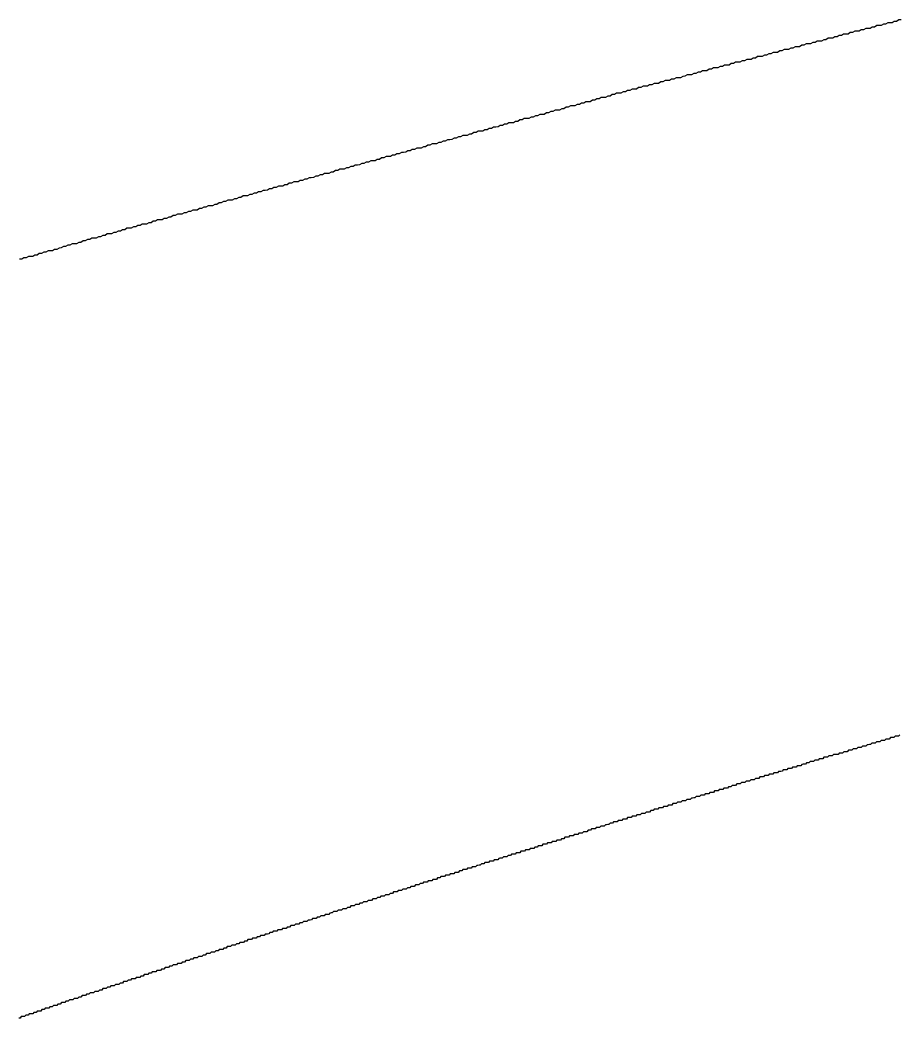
# Model space of a CAD drawing. Header units: millimetres. Extents: x 41 to 1041, y 1148 to 1248.
# Drawn here: x 97.82 to 104.22, y 1183.9 to 1191.17 of the extents above; entities that cross this region are included whole.
import ezdxf

# ---------------------------------------------------------------- set-up
doc = ezdxf.new("R2010")
doc.units = ezdxf.units.MM

msp = doc.modelspace()

# ---------------------------------------------------------------- linework, layer by layer
at = {"color": 3}
for points in [[(104.2379, 1191.1721, 0), (104.2219, 1191.172, 0), (104.2049, 1191.1619, 0), (104.1889, 1191.1618, 0), (104.173, 1191.1517, 0), (104.157, 1191.1516, 0), (104.141, 1191.1514, 0), (104.1251, 1191.1413, 0), (104.1091, 1191.1412, 0), (104.0931, 1191.1311, 0), (104.0771, 1191.131, 0), (104.0611, 1191.1309, 0), (104.0442, 1191.1208, 0), (104.0282, 1191.1207, 0), (104.0123, 1191.1106, 0), (103.9963, 1191.1105, 0), (103.9803, 1191.1103, 0), (103.9643, 1191.1002, 0), (103.9483, 1191.1001, 0), (103.9324, 1191.09, 0), (103.9164, 1191.0899, 0), (103.9004, 1191.0898, 0), (103.8835, 1191.0797, 0), (103.8675, 1191.0796, 0), (103.8515, 1191.0695, 0), (103.8355, 1191.0694, 0), (103.8195, 1191.0692, 0), (103.8036, 1191.0591, 0), (103.7876, 1191.059, 0), (103.7717, 1191.0489, 0), (103.7557, 1191.0488, 0), (103.7398, 1191.0387, 0), (103.7228, 1191.0386, 0), (103.7068, 1191.0385, 0), (103.6908, 1191.0284, 0), (103.6748, 1191.0283, 0), (103.6589, 1191.0181, 0), (103.6429, 1191.018, 0), (103.6269, 1191.0179, 0), (103.611, 1191.0078, 0), (103.595, 1191.0077, 0), (103.579, 1190.9976, 0), (103.563, 1190.9975, 0), (103.546, 1190.9974, 0), (103.5301, 1190.9873, 0), (103.5141, 1190.9872, 0), (103.4982, 1190.977, 0), (103.4822, 1190.9769, 0), (103.4662, 1190.9768, 0), (103.4502, 1190.9667, 0), (103.4342, 1190.9666, 0), (103.4183, 1190.9565, 0), (103.4023, 1190.9564, 0), (103.3853, 1190.9563, 0), (103.3694, 1190.9462, 0), (103.3534, 1190.9461, 0), (103.3374, 1190.9359, 0), (103.3214, 1190.9358, 0), (103.3054, 1190.9357, 0), (103.2895, 1190.9256, 0), (103.2735, 1190.9255, 0), (103.2576, 1190.9154, 0), (103.2416, 1190.9153, 0), (103.2247, 1190.9052, 0), (103.2087, 1190.9051, 0), (103.1927, 1190.905, 0), (103.1767, 1190.8948, 0), (103.1607, 1190.8947, 0), (103.1448, 1190.8846, 0), (103.1288, 1190.8845, 0), (103.1128, 1190.8844, 0), (103.0969, 1190.8743, 0), (103.0809, 1190.8742, 0), (103.0639, 1190.8641, 0), (103.0479, 1190.864, 0), (103.0319, 1190.8639, 0), (103.016, 1190.8537, 0), (103, 1190.8536, 0), (102.9841, 1190.8435, 0), (102.9681, 1190.8434, 0), (102.9521, 1190.8433, 0), (102.9361, 1190.8332, 0), (102.9201, 1190.8331, 0), (102.9032, 1190.823, 0), (102.8872, 1190.8229, 0), (102.8712, 1190.8228, 0), (102.8553, 1190.8127, 0), (102.8393, 1190.8125, 0), (102.8233, 1190.8024, 0), (102.8073, 1190.8023, 0), (102.7913, 1190.8022, 0), (102.7754, 1190.7921, 0), (102.7594, 1190.792, 0), (102.7425, 1190.7819, 0), (102.7265, 1190.7818, 0), (102.7106, 1190.7717, 0), (102.6946, 1190.7716, 0), (102.6786, 1190.7714, 0), (102.6626, 1190.7613, 0), (102.6466, 1190.7612, 0), (102.6307, 1190.7511, 0), (102.6147, 1190.751, 0), (102.5987, 1190.7509, 0), (102.5818, 1190.7408, 0), (102.5658, 1190.7407, 0), (102.5498, 1190.7306, 0), (102.5338, 1190.7305, 0), (102.5178, 1190.7303, 0), (102.5019, 1190.7202, 0), (102.4859, 1190.7201, 0), (102.47, 1190.71, 0), (102.454, 1190.7099, 0), (102.438, 1190.7098, 0), (102.421, 1190.6997, 0), (102.405, 1190.6996, 0), (102.3891, 1190.6895, 0), (102.3731, 1190.6894, 0), (102.3571, 1190.6892, 0), (102.3412, 1190.6791, 0), (102.3252, 1190.679, 0), (102.3092, 1190.6689, 0), (102.2932, 1190.6688, 0), (102.2772, 1190.6687, 0), (102.2603, 1190.6586, 0), (102.2443, 1190.6585, 0), (102.2284, 1190.6484, 0), (102.2124, 1190.6483, 0), (102.1965, 1190.6381, 0), (102.1805, 1190.638, 0), (102.1645, 1190.6379, 0), (102.1485, 1190.6278, 0), (102.1325, 1190.6277, 0), (102.1166, 1190.6176, 0), (102.1006, 1190.6175, 0), (102.0847, 1190.6074, 0), (102.0687, 1190.6073, 0), (102.0527, 1190.6072, 0), (102.0367, 1190.5971, 0), (102.0207, 1190.5969, 0), (102.0048, 1190.5868, 0), (101.9888, 1190.5867, 0), (101.9729, 1190.5766, 0), (101.9569, 1190.5765, 0), (101.9409, 1190.5764, 0), (101.9249, 1190.5663, 0), (101.9089, 1190.5662, 0), (101.893, 1190.5561, 0), (101.876, 1190.556, 0), (101.8601, 1190.5458, 0), (101.8441, 1190.5457, 0), (101.8281, 1190.5456, 0), (101.8121, 1190.5355, 0), (101.7961, 1190.5354, 0), (101.7802, 1190.5253, 0), (101.7642, 1190.5252, 0), (101.7483, 1190.5151, 0), (101.7323, 1190.515, 0), (101.7163, 1190.5149, 0), (101.7004, 1190.5048, 0), (101.6844, 1190.5046, 0), (101.6684, 1190.4945, 0), (101.6524, 1190.4944, 0), (101.6365, 1190.4843, 0), (101.6205, 1190.4842, 0), (101.6045, 1190.4841, 0), (101.5886, 1190.474, 0), (101.5726, 1190.4739, 0), (101.5566, 1190.4638, 0), (101.5406, 1190.4637, 0), (101.5247, 1190.4536, 0), (101.5087, 1190.4534, 0), (101.4917, 1190.4533, 0), (101.4758, 1190.4432, 0), (101.4598, 1190.4431, 0), (101.4438, 1190.433, 0), (101.4278, 1190.4329, 0), (101.4119, 1190.4228, 0), (101.3959, 1190.4227, 0), (101.3799, 1190.4226, 0), (101.364, 1190.4125, 0), (101.348, 1190.4123, 0), (101.332, 1190.4022, 0), (101.316, 1190.4021, 0), (101.3001, 1190.392, 0), (101.2841, 1190.3919, 0), (101.2681, 1190.3918, 0), (101.2522, 1190.3817, 0), (101.2362, 1190.3816, 0), (101.2203, 1190.3715, 0), (101.2043, 1190.3714, 0), (101.1883, 1190.3613, 0), (101.1723, 1190.3611, 0), (101.1563, 1190.361, 0), (101.1404, 1190.3509, 0), (101.1244, 1190.3508, 0), (101.1075, 1190.3407, 0), (101.0915, 1190.3406, 0), (101.0755, 1190.3305, 0), (101.0595, 1190.3304, 0), (101.0435, 1190.3303, 0), (101.0276, 1190.3202, 0), (101.0116, 1190.32, 0), (100.9957, 1190.3099, 0), (100.9797, 1190.3098, 0), (100.9637, 1190.2997, 0), (100.9477, 1190.2996, 0), (100.9317, 1190.2995, 0), (100.9158, 1190.2894, 0), (100.8998, 1190.2893, 0), (100.8839, 1190.2792, 0), (100.8679, 1190.2791, 0), (100.8519, 1190.269, 0), (100.8359, 1190.2688, 0), (100.8199, 1190.2687, 0), (100.804, 1190.2586, 0), (100.788, 1190.2585, 0), (100.7721, 1190.2484, 0), (100.7561, 1190.2483, 0), (100.7402, 1190.2382, 0), (100.7232, 1190.2381, 0), (100.7072, 1190.238, 0), (100.6912, 1190.2279, 0), (100.6752, 1190.2277, 0), (100.6593, 1190.2176, 0), (100.6433, 1190.2175, 0), (100.6274, 1190.2074, 0), (100.6114, 1190.2073, 0), (100.5954, 1190.2072, 0), (100.5794, 1190.1971, 0), (100.5634, 1190.197, 0), (100.5475, 1190.1869, 0), (100.5315, 1190.1868, 0), (100.5156, 1190.1767, 0), (100.4996, 1190.1765, 0), (100.4836, 1190.1764, 0), (100.4676, 1190.1663, 0), (100.4516, 1190.1662, 0), (100.4357, 1190.1561, 0), (100.4197, 1190.156, 0), (100.4038, 1190.1459, 0), (100.3878, 1190.1458, 0), (100.3718, 1190.1457, 0), (100.3558, 1190.1356, 0), (100.3388, 1190.1354, 0), (100.3229, 1190.1253, 0), (100.3069, 1190.1252, 0), (100.291, 1190.1151, 0), (100.275, 1190.115, 0), (100.259, 1190.1149, 0), (100.2431, 1190.1048, 0), (100.2271, 1190.1047, 0), (100.2111, 1190.0946, 0), (100.1951, 1190.0945, 0), (100.1792, 1190.0844, 0), (100.1632, 1190.0842, 0), (100.1472, 1190.0841, 0), (100.1313, 1190.074, 0), (100.1153, 1190.0739, 0), (100.0993, 1190.0638, 0), (100.0833, 1190.0637, 0), (100.0674, 1190.0536, 0), (100.0514, 1190.0535, 0), (100.0354, 1190.0534, 0), (100.0195, 1190.0433, 0), (100.0035, 1190.0432, 0), (99.9875, 1190.033, 0), (99.9715, 1190.0329, 0), (99.9546, 1190.0228, 0), (99.9386, 1190.0227, 0), (99.9226, 1190.0226, 0), (99.9067, 1190.0125, 0), (99.8907, 1190.0124, 0), (99.8747, 1190.0023, 0), (99.8587, 1190.0022, 0), (99.8428, 1189.9921, 0), (99.8268, 1189.9919, 0), (99.8108, 1189.9918, 0), (99.7949, 1189.9817, 0), (99.7789, 1189.9816, 0), (99.763, 1189.9715, 0), (99.747, 1189.9714, 0), (99.731, 1189.9613, 0), (99.715, 1189.9612, 0), (99.699, 1189.9611, 0), (99.6831, 1189.951, 0), (99.6671, 1189.9509, 0), (99.6512, 1189.9407, 0), (99.6352, 1189.9406, 0), (99.6192, 1189.9305, 0), (99.6032, 1189.9304, 0), (99.5872, 1189.9303, 0), (99.5713, 1189.9202, 0), (99.5553, 1189.9201, 0), (99.5394, 1189.91, 0), (99.5224, 1189.9099, 0), (99.5064, 1189.8998, 0), (99.4904, 1189.8996, 0), (99.4745, 1189.8895, 0), (99.4585, 1189.8894, 0), (99.4425, 1189.8893, 0), (99.4266, 1189.8792, 0), (99.4106, 1189.8791, 0), (99.3946, 1189.869, 0), (99.3786, 1189.8689, 0), (99.3627, 1189.8588, 0), (99.3467, 1189.8587, 0), (99.3307, 1189.8586, 0), (99.3148, 1189.8484, 0), (99.2988, 1189.8483, 0), (99.2829, 1189.8382, 0), (99.2669, 1189.8381, 0), (99.2509, 1189.828, 0), (99.2349, 1189.8279, 0), (99.219, 1189.8178, 0), (99.203, 1189.8177, 0), (99.187, 1189.8176, 0), (99.1711, 1189.8075, 0), (99.1551, 1189.8073, 0), (99.1391, 1189.7972, 0), (99.1231, 1189.7971, 0), (99.1072, 1189.787, 0), (99.0912, 1189.7869, 0), (99.0752, 1189.7868, 0), (99.0593, 1189.7767, 0), (99.0433, 1189.7766, 0), (99.0273, 1189.7665, 0), (99.0113, 1189.7664, 0), (98.9954, 1189.7563, 0), (98.9794, 1189.7561, 0), (98.9634, 1189.756, 0), (98.9475, 1189.7459, 0), (98.9315, 1189.7458, 0), (98.9155, 1189.7357, 0), (98.8995, 1189.7356, 0), (98.8836, 1189.7255, 0), (98.8676, 1189.7254, 0), (98.8517, 1189.7153, 0), (98.8347, 1189.7152, 0), (98.8187, 1189.715, 0), (98.8028, 1189.7049, 0), (98.7868, 1189.7048, 0), (98.7708, 1189.6947, 0), (98.7548, 1189.6946, 0), (98.7389, 1189.6845, 0), (98.7229, 1189.6844, 0), (98.7069, 1189.6843, 0), (98.691, 1189.6742, 0), (98.675, 1189.6741, 0), (98.659, 1189.664, 0), (98.643, 1189.6638, 0), (98.6271, 1189.6537, 0), (98.6111, 1189.6536, 0), (98.5951, 1189.6535, 0), (98.5792, 1189.6434, 0), (98.5632, 1189.6433, 0), (98.5472, 1189.6332, 0), (98.5312, 1189.6331, 0), (98.5153, 1189.623, 0), (98.4993, 1189.6229, 0), (98.4834, 1189.6128, 0), (98.4674, 1189.6126, 0), (98.4514, 1189.6125, 0), (98.4354, 1189.6024, 0), (98.4194, 1189.6023, 0), (98.4035, 1189.5922, 0), (98.3875, 1189.5921, 0), (98.3716, 1189.582, 0), (98.3556, 1189.5819, 0), (98.3396, 1189.5818, 0), (98.3237, 1189.5717, 0), (98.3077, 1189.5716, 0), (98.2917, 1189.5614, 0), (98.2757, 1189.5613, 0), (98.2598, 1189.5512, 0), (98.2438, 1189.5511, 0), (98.2279, 1189.541, 0), (98.2119, 1189.5409, 0), (98.1959, 1189.5408, 0), (98.1799, 1189.5307, 0), (98.1639, 1189.5306, 0), (98.148, 1189.5205, 0), (98.132, 1189.5204, 0), (98.1161, 1189.5102, 0), (98.1001, 1189.5101, 0), (98.0841, 1189.5, 0), (98.0681, 1189.4999, 0), (98.0522, 1189.4898, 0), (98.0362, 1189.4897, 0), (98.0202, 1189.4896, 0), (98.0043, 1189.4795, 0), (97.9883, 1189.4794, 0), (97.9723, 1189.4693, 0), (97.9563, 1189.4692, 0), (97.9404, 1189.459, 0), (97.9244, 1189.4589, 0), (97.9085, 1189.4488, 0), (97.8925, 1189.4487, 0), (97.8765, 1189.4486, 0), (97.8605, 1189.4385, 0), (97.8445, 1189.4384, 0), (97.8286, 1189.4283, 0), (97.8126, 1189.4282, 0)], [(104.2284, 1185.9619, 0), (104.2195, 1185.9519, 0), (104.2115, 1185.9518, 0), (104.2025, 1185.9517, 0), (104.1945, 1185.9517, 0), (104.1856, 1185.9416, 0), (104.1776, 1185.9416, 0), (104.1686, 1185.9415, 0), (104.1606, 1185.9415, 0), (104.1517, 1185.9314, 0), (104.1437, 1185.9313, 0), (104.1347, 1185.9313, 0), (104.1267, 1185.9312, 0), (104.1177, 1185.9212, 0), (104.1097, 1185.9211, 0), (104.1007, 1185.921, 0), (104.0927, 1185.921, 0), (104.0838, 1185.9109, 0), (104.0748, 1185.9109, 0), (104.0668, 1185.9108, 0), (104.0578, 1185.9108, 0), (104.0499, 1185.9007, 0), (104.0409, 1185.9006, 0), (104.0329, 1185.9006, 0), (104.0239, 1185.9005, 0), (104.0159, 1185.8905, 0), (104.0069, 1185.8904, 0), (103.9989, 1185.8903, 0), (103.9899, 1185.8903, 0), (103.982, 1185.8802, 0), (103.973, 1185.8802, 0), (103.965, 1185.8801, 0), (103.956, 1185.8801, 0), (103.9481, 1185.87, 0), (103.9391, 1185.8699, 0), (103.9311, 1185.8699, 0), (103.9221, 1185.8698, 0), (103.9141, 1185.8598, 0), (103.9051, 1185.8597, 0), (103.8971, 1185.8597, 0), (103.8881, 1185.8596, 0), (103.8802, 1185.8495, 0), (103.8712, 1185.8495, 0), (103.8632, 1185.8494, 0), (103.8542, 1185.8494, 0), (103.8463, 1185.8393, 0), (103.8373, 1185.8392, 0), (103.8293, 1185.8392, 0), (103.8203, 1185.8391, 0), (103.8123, 1185.8291, 0), (103.8033, 1185.829, 0), (103.7953, 1185.829, 0), (103.7863, 1185.8289, 0), (103.7784, 1185.8188, 0), (103.7694, 1185.8188, 0), (103.7614, 1185.8187, 0), (103.7524, 1185.8187, 0), (103.7444, 1185.8186, 0), (103.7355, 1185.8085, 0), (103.7275, 1185.8085, 0), (103.7185, 1185.8084, 0), (103.7105, 1185.8084, 0), (103.7016, 1185.7983, 0), (103.6926, 1185.7983, 0), (103.6846, 1185.7982, 0), (103.6756, 1185.7981, 0), (103.6676, 1185.7881, 0), (103.6586, 1185.788, 0), (103.6506, 1185.788, 0), (103.6416, 1185.7879, 0), (103.6337, 1185.7779, 0), (103.6247, 1185.7778, 0), (103.6167, 1185.7777, 0), (103.6087, 1185.7777, 0), (103.5998, 1185.7676, 0), (103.5918, 1185.7676, 0), (103.5828, 1185.7675, 0), (103.5748, 1185.7674, 0), (103.5658, 1185.7574, 0), (103.5578, 1185.7573, 0), (103.5488, 1185.7573, 0), (103.5409, 1185.7472, 0), (103.5319, 1185.7472, 0), (103.5239, 1185.7471, 0), (103.5149, 1185.747, 0), (103.507, 1185.737, 0), (103.498, 1185.7369, 0), (103.49, 1185.7369, 0), (103.481, 1185.7368, 0), (103.473, 1185.7268, 0), (103.464, 1185.7267, 0), (103.456, 1185.7266, 0), (103.447, 1185.7266, 0), (103.4391, 1185.7165, 0), (103.4301, 1185.7165, 0), (103.4221, 1185.7164, 0), (103.4131, 1185.7163, 0), (103.4052, 1185.7063, 0), (103.3962, 1185.7062, 0), (103.3882, 1185.7062, 0), (103.3792, 1185.7061, 0), (103.3712, 1185.6961, 0), (103.3622, 1185.696, 0), (103.3542, 1185.6959, 0), (103.3452, 1185.6959, 0), (103.3373, 1185.6858, 0), (103.3283, 1185.6858, 0), (103.3203, 1185.6857, 0), (103.3113, 1185.6856, 0), (103.3034, 1185.6756, 0), (103.2944, 1185.6755, 0), (103.2864, 1185.6755, 0), (103.2774, 1185.6754, 0), (103.2695, 1185.6654, 0), (103.2605, 1185.6653, 0), (103.2525, 1185.6652, 0), (103.2435, 1185.6652, 0), (103.2355, 1185.6551, 0), (103.2265, 1185.6551, 0), (103.2185, 1185.655, 0), (103.2095, 1185.655, 0), (103.2016, 1185.6449, 0), (103.1926, 1185.6448, 0), (103.1846, 1185.6448, 0), (103.1766, 1185.6447, 0), (103.1677, 1185.6347, 0), (103.1597, 1185.6346, 0), (103.1507, 1185.6345, 0), (103.1427, 1185.6345, 0), (103.1337, 1185.6244, 0), (103.1257, 1185.6244, 0), (103.1167, 1185.6243, 0), (103.1087, 1185.6243, 0), (103.0998, 1185.6142, 0), (103.0918, 1185.6141, 0), (103.0828, 1185.6141, 0), (103.0748, 1185.614, 0), (103.0659, 1185.604, 0), (103.0579, 1185.6039, 0), (103.0489, 1185.6039, 0), (103.0409, 1185.6038, 0), (103.0319, 1185.5937, 0), (103.0239, 1185.5937, 0), (103.0149, 1185.5936, 0), (103.0069, 1185.5936, 0), (102.998, 1185.5835, 0), (102.99, 1185.5834, 0), (102.981, 1185.5834, 0), (102.9731, 1185.5733, 0), (102.9641, 1185.5733, 0), (102.9561, 1185.5732, 0), (102.9471, 1185.5732, 0), (102.9391, 1185.5631, 0), (102.9301, 1185.563, 0), (102.9221, 1185.563, 0), (102.9131, 1185.5629, 0), (102.9052, 1185.5529, 0), (102.8962, 1185.5528, 0), (102.8882, 1185.5528, 0), (102.8792, 1185.5527, 0), (102.8713, 1185.5426, 0), (102.8623, 1185.5426, 0), (102.8543, 1185.5425, 0), (102.8453, 1185.5425, 0), (102.8373, 1185.5324, 0), (102.8283, 1185.5323, 0), (102.8203, 1185.5323, 0), (102.8113, 1185.5322, 0), (102.8034, 1185.5222, 0), (102.7944, 1185.5221, 0), (102.7864, 1185.5221, 0), (102.7774, 1185.522, 0), (102.7695, 1185.5119, 0), (102.7605, 1185.5119, 0), (102.7525, 1185.5118, 0), (102.7435, 1185.5118, 0), (102.7356, 1185.5017, 0), (102.7276, 1185.5017, 0), (102.7186, 1185.5016, 0), (102.7106, 1185.5015, 0), (102.7016, 1185.4915, 0), (102.6936, 1185.4914, 0), (102.6846, 1185.4914, 0), (102.6766, 1185.4913, 0), (102.6677, 1185.4812, 0), (102.6597, 1185.4812, 0), (102.6507, 1185.4811, 0), (102.6427, 1185.4811, 0), (102.6338, 1185.471, 0), (102.6258, 1185.471, 0), (102.6168, 1185.4709, 0), (102.6088, 1185.4708, 0), (102.5998, 1185.4608, 0), (102.5918, 1185.4607, 0), (102.5828, 1185.4607, 0), (102.5748, 1185.4606, 0), (102.5659, 1185.4505, 0), (102.5579, 1185.4505, 0), (102.5489, 1185.4504, 0), (102.5409, 1185.4504, 0), (102.532, 1185.4403, 0), (102.524, 1185.4403, 0), (102.515, 1185.4402, 0), (102.507, 1185.4401, 0), (102.498, 1185.4301, 0), (102.49, 1185.43, 0), (102.481, 1185.43, 0), (102.473, 1185.4299, 0), (102.4641, 1185.4199, 0), (102.4561, 1185.4198, 0), (102.4471, 1185.4197, 0), (102.4391, 1185.4197, 0), (102.4302, 1185.4096, 0), (102.4222, 1185.4096, 0), (102.4132, 1185.4095, 0), (102.4052, 1185.3994, 0), (102.3962, 1185.3994, 0), (102.3882, 1185.3993, 0), (102.3792, 1185.3993, 0), (102.3713, 1185.3892, 0), (102.3623, 1185.3892, 0), (102.3543, 1185.3891, 0), (102.3453, 1185.389, 0), (102.3374, 1185.379, 0), (102.3284, 1185.3789, 0), (102.3204, 1185.3789, 0), (102.3114, 1185.3788, 0), (102.3035, 1185.3688, 0), (102.2945, 1185.3687, 0), (102.2865, 1185.3686, 0), (102.2785, 1185.3686, 0), (102.2695, 1185.3585, 0), (102.2615, 1185.3585, 0), (102.2525, 1185.3584, 0), (102.2445, 1185.3584, 0), (102.2356, 1185.3483, 0), (102.2276, 1185.3482, 0), (102.2186, 1185.3482, 0), (102.2106, 1185.3481, 0), (102.2017, 1185.3381, 0), (102.1937, 1185.338, 0), (102.1847, 1185.3379, 0), (102.1767, 1185.3379, 0), (102.1677, 1185.3278, 0), (102.1597, 1185.3278, 0), (102.1517, 1185.3277, 0), (102.1427, 1185.3277, 0), (102.1348, 1185.3176, 0), (102.1258, 1185.3175, 0), (102.1178, 1185.3175, 0), (102.1089, 1185.3074, 0), (102.1009, 1185.3074, 0), (102.0919, 1185.3073, 0), (102.0839, 1185.3073, 0), (102.0749, 1185.2972, 0), (102.0669, 1185.2971, 0), (102.0579, 1185.2971, 0), (102.0499, 1185.297, 0), (102.041, 1185.287, 0), (102.033, 1185.2869, 0), (102.024, 1185.2868, 0), (102.016, 1185.2868, 0), (102.0081, 1185.2767, 0), (101.9991, 1185.2767, 0), (101.9911, 1185.2766, 0), (101.9821, 1185.2766, 0), (101.9741, 1185.2665, 0), (101.9651, 1185.2664, 0), (101.9571, 1185.2664, 0), (101.9482, 1185.2563, 0), (101.9402, 1185.2563, 0), (101.9312, 1185.2562, 0), (101.9232, 1185.2562, 0), (101.9143, 1185.2461, 0), (101.9063, 1185.246, 0), (101.8973, 1185.246, 0), (101.8893, 1185.2459, 0), (101.8814, 1185.2359, 0), (101.8724, 1185.2358, 0), (101.8644, 1185.2358, 0), (101.8554, 1185.2357, 0), (101.8474, 1185.2256, 0), (101.8384, 1185.2256, 0), (101.8304, 1185.2255, 0), (101.8214, 1185.2255, 0), (101.8135, 1185.2154, 0), (101.8045, 1185.2153, 0), (101.7965, 1185.2153, 0), (101.7875, 1185.2152, 0), (101.7796, 1185.2052, 0), (101.7706, 1185.2051, 0), (101.7626, 1185.2051, 0), (101.7546, 1185.195, 0), (101.7456, 1185.1949, 0), (101.7376, 1185.1949, 0), (101.7286, 1185.1948, 0), (101.7207, 1185.1848, 0), (101.7117, 1185.1847, 0), (101.7037, 1185.1847, 0), (101.6947, 1185.1846, 0), (101.6868, 1185.1745, 0), (101.6778, 1185.1745, 0), (101.6698, 1185.1744, 0), (101.6608, 1185.1744, 0), (101.6528, 1185.1643, 0), (101.6438, 1185.1642, 0), (101.6358, 1185.1642, 0), (101.6278, 1185.1641, 0), (101.6189, 1185.1541, 0), (101.6109, 1185.154, 0), (101.6019, 1185.154, 0), (101.5939, 1185.1539, 0), (101.585, 1185.1438, 0), (101.577, 1185.1438, 0), (101.568, 1185.1437, 0), (101.56, 1185.1337, 0), (101.551, 1185.1336, 0), (101.543, 1185.1336, 0), (101.534, 1185.1335, 0), (101.5261, 1185.1234, 0), (101.5171, 1185.1234, 0), (101.5091, 1185.1233, 0), (101.5011, 1185.1233, 0), (101.4922, 1185.1132, 0), (101.4842, 1185.1132, 0), (101.4752, 1185.1131, 0), (101.4672, 1185.113, 0), (101.4583, 1185.103, 0), (101.4503, 1185.1029, 0), (101.4413, 1185.1029, 0), (101.4333, 1185.1028, 0), (101.4243, 1185.0927, 0), (101.4163, 1185.0927, 0), (101.4073, 1185.0926, 0), (101.3993, 1185.0926, 0), (101.3904, 1185.0825, 0), (101.3824, 1185.0825, 0), (101.3744, 1185.0824, 0), (101.3655, 1185.0723, 0), (101.3575, 1185.0723, 0), (101.3485, 1185.0722, 0), (101.3405, 1185.0722, 0), (101.3315, 1185.0621, 0), (101.3235, 1185.0621, 0), (101.3145, 1185.062, 0), (101.3065, 1185.0619, 0), (101.2976, 1185.0519, 0), (101.2896, 1185.0518, 0), (101.2806, 1185.0518, 0), (101.2726, 1185.0517, 0), (101.2637, 1185.0416, 0), (101.2557, 1185.0416, 0), (101.2477, 1185.0415, 0), (101.2387, 1185.0415, 0), (101.2307, 1185.0314, 0), (101.2217, 1185.0314, 0), (101.2137, 1185.0313, 0), (101.2047, 1185.0312, 0), (101.1968, 1185.0212, 0), (101.1878, 1185.0211, 0), (101.1798, 1185.0211, 0), (101.1709, 1185.011, 0), (101.1629, 1185.011, 0), (101.1539, 1185.0109, 0), (101.1459, 1185.0108, 0), (101.1369, 1185.0008, 0), (101.1289, 1185.0007, 0), (101.1199, 1185.0007, 0), (101.1119, 1185.0006, 0), (101.104, 1184.9906, 0), (101.095, 1184.9905, 0), (101.087, 1184.9904, 0), (101.078, 1184.9904, 0), (101.0701, 1184.9803, 0), (101.0611, 1184.9803, 0), (101.0531, 1184.9802, 0), (101.0441, 1184.9801, 0), (101.0361, 1184.9701, 0), (101.0271, 1184.97, 0), (101.0191, 1184.97, 0), (101.0102, 1184.9599, 0), (101.0022, 1184.9599, 0), (100.9932, 1184.9598, 0), (100.9852, 1184.9597, 0), (100.9773, 1184.9497, 0), (100.9683, 1184.9496, 0), (100.9603, 1184.9496, 0), (100.9513, 1184.9495, 0), (100.9434, 1184.9395, 0), (100.9344, 1184.9394, 0), (100.9264, 1184.9393, 0), (100.9174, 1184.9393, 0), (100.9094, 1184.9292, 0), (100.9004, 1184.9292, 0), (100.8924, 1184.9291, 0), (100.8834, 1184.929, 0), (100.8755, 1184.919, 0), (100.8675, 1184.9189, 0), (100.8585, 1184.9189, 0), (100.8506, 1184.9088, 0), (100.8416, 1184.9088, 0), (100.8336, 1184.9087, 0), (100.8246, 1184.9086, 0), (100.8166, 1184.8986, 0), (100.8076, 1184.8985, 0), (100.7996, 1184.8985, 0), (100.7916, 1184.8984, 0), (100.7827, 1184.8884, 0), (100.7747, 1184.8883, 0), (100.7657, 1184.8882, 0), (100.7577, 1184.8882, 0), (100.7488, 1184.8781, 0), (100.7408, 1184.8781, 0), (100.7318, 1184.878, 0), (100.7238, 1184.868, 0), (100.7158, 1184.8679, 0), (100.7068, 1184.8678, 0), (100.6988, 1184.8678, 0), (100.6899, 1184.8577, 0), (100.6819, 1184.8577, 0), (100.6729, 1184.8576, 0), (100.6649, 1184.8575, 0), (100.657, 1184.8475, 0), (100.648, 1184.8474, 0), (100.64, 1184.8474, 0), (100.631, 1184.8373, 0), (100.623, 1184.8373, 0), (100.614, 1184.8372, 0), (100.606, 1184.8371, 0), (100.5971, 1184.8271, 0), (100.5891, 1184.827, 0), (100.5811, 1184.827, 0), (100.5721, 1184.8269, 0), (100.5642, 1184.8169, 0), (100.5552, 1184.8168, 0), (100.5472, 1184.8167, 0), (100.5382, 1184.8167, 0), (100.5303, 1184.8066, 0), (100.5213, 1184.8066, 0), (100.5133, 1184.8065, 0), (100.5053, 1184.7965, 0), (100.4963, 1184.7964, 0), (100.4883, 1184.7963, 0), (100.4793, 1184.7963, 0), (100.4714, 1184.7862, 0), (100.4624, 1184.7862, 0), (100.4544, 1184.7861, 0), (100.4454, 1184.786, 0), (100.4375, 1184.776, 0), (100.4295, 1184.7759, 0), (100.4205, 1184.7759, 0), (100.4125, 1184.7658, 0), (100.4035, 1184.7658, 0), (100.3955, 1184.7657, 0), (100.3865, 1184.7656, 0), (100.3786, 1184.7556, 0), (100.3696, 1184.7555, 0), (100.3616, 1184.7555, 0), (100.3536, 1184.7554, 0), (100.3447, 1184.7454, 0), (100.3367, 1184.7453, 0), (100.3277, 1184.7452, 0), (100.3197, 1184.7452, 0), (100.3107, 1184.7351, 0), (100.3027, 1184.7351, 0), (100.2937, 1184.735, 0), (100.2858, 1184.725, 0), (100.2778, 1184.7249, 0), (100.2688, 1184.7248, 0), (100.2608, 1184.7248, 0), (100.2519, 1184.7147, 0), (100.2439, 1184.7147, 0), (100.2349, 1184.7146, 0), (100.2269, 1184.7146, 0), (100.2189, 1184.7045, 0), (100.2099, 1184.7044, 0), (100.2019, 1184.7044, 0), (100.193, 1184.6943, 0), (100.185, 1184.6943, 0), (100.176, 1184.6942, 0), (100.168, 1184.6942, 0), (100.1591, 1184.6841, 0), (100.1511, 1184.684, 0), (100.1431, 1184.684, 0), (100.1341, 1184.6839, 0), (100.1262, 1184.6739, 0), (100.1172, 1184.6738, 0), (100.1092, 1184.6737, 0), (100.1002, 1184.6737, 0), (100.0922, 1184.6636, 0), (100.0832, 1184.6636, 0), (100.0752, 1184.6635, 0), (100.0673, 1184.6535, 0), (100.0583, 1184.6534, 0), (100.0503, 1184.6533, 0), (100.0413, 1184.6533, 0), (100.0334, 1184.6432, 0), (100.0244, 1184.6432, 0), (100.0164, 1184.6431, 0), (100.0074, 1184.6431, 0), (99.9994, 1184.633, 0), (99.9914, 1184.6329, 0), (99.9824, 1184.6329, 0), (99.9745, 1184.6228, 0), (99.9655, 1184.6228, 0), (99.9575, 1184.6227, 0), (99.9485, 1184.6226, 0), (99.9406, 1184.6126, 0), (99.9316, 1184.6125, 0), (99.9236, 1184.6125, 0), (99.9156, 1184.6124, 0), (99.9066, 1184.6024, 0), (99.8986, 1184.6023, 0), (99.8896, 1184.6022, 0), (99.8816, 1184.6022, 0), (99.8727, 1184.5921, 0), (99.8647, 1184.5921, 0), (99.8557, 1184.592, 0), (99.8478, 1184.582, 0), (99.8398, 1184.5819, 0), (99.8308, 1184.5818, 0), (99.8228, 1184.5818, 0), (99.8138, 1184.5717, 0), (99.8058, 1184.5717, 0), (99.7968, 1184.5716, 0), (99.7888, 1184.5716, 0), (99.7799, 1184.5615, 0), (99.7719, 1184.5614, 0), (99.7639, 1184.5614, 0), (99.755, 1184.5513, 0), (99.747, 1184.5513, 0), (99.738, 1184.5512, 0), (99.73, 1184.5512, 0), (99.721, 1184.5411, 0), (99.713, 1184.541, 0), (99.705, 1184.541, 0), (99.696, 1184.5409, 0), (99.6881, 1184.5309, 0), (99.6791, 1184.5308, 0), (99.6711, 1184.5308, 0), (99.6621, 1184.5307, 0), (99.6542, 1184.5206, 0), (99.6452, 1184.5206, 0), (99.6372, 1184.5205, 0), (99.6293, 1184.5105, 0), (99.6203, 1184.5104, 0), (99.6123, 1184.5103, 0), (99.6033, 1184.5103, 0), (99.5953, 1184.5002, 0), (99.5863, 1184.5002, 0), (99.5783, 1184.5001, 0), (99.5693, 1184.5001, 0), (99.5614, 1184.49, 0), (99.5534, 1184.4899, 0), (99.5444, 1184.4899, 0), (99.5365, 1184.4798, 0), (99.5275, 1184.4798, 0), (99.5195, 1184.4797, 0), (99.5105, 1184.4797, 0), (99.5025, 1184.4696, 0), (99.4945, 1184.4695, 0), (99.4855, 1184.4695, 0), (99.4775, 1184.4694, 0), (99.4686, 1184.4594, 0), (99.4606, 1184.4593, 0), (99.4516, 1184.4593, 0), (99.4437, 1184.4492, 0), (99.4357, 1184.4491, 0), (99.4267, 1184.4491, 0), (99.4187, 1184.449, 0), (99.4097, 1184.439, 0), (99.4017, 1184.4389, 0), (99.3937, 1184.4389, 0), (99.3848, 1184.4288, 0), (99.3768, 1184.4287, 0), (99.3678, 1184.4287, 0), (99.3598, 1184.4286, 0), (99.3509, 1184.4186, 0), (99.3429, 1184.4185, 0), (99.3349, 1184.4185, 0), (99.3259, 1184.4184, 0), (99.3179, 1184.4083, 0), (99.3089, 1184.4083, 0), (99.3009, 1184.4082, 0), (99.293, 1184.3982, 0), (99.284, 1184.3981, 0), (99.276, 1184.398, 0), (99.267, 1184.398, 0), (99.2591, 1184.3879, 0), (99.2511, 1184.3879, 0), (99.2421, 1184.3878, 0), (99.2342, 1184.3778, 0), (99.2252, 1184.3777, 0), (99.2172, 1184.3776, 0), (99.2082, 1184.3776, 0), (99.2002, 1184.3675, 0), (99.1922, 1184.3675, 0), (99.1832, 1184.3674, 0), (99.1752, 1184.3674, 0), (99.1663, 1184.3573, 0), (99.1583, 1184.3572, 0), (99.1503, 1184.3572, 0), (99.1414, 1184.3471, 0), (99.1334, 1184.3471, 0), (99.1244, 1184.347, 0), (99.1164, 1184.347, 0), (99.1074, 1184.3369, 0), (99.0994, 1184.3368, 0), (99.0914, 1184.3368, 0), (99.0824, 1184.3367, 0), (99.0745, 1184.3267, 0), (99.0655, 1184.3266, 0), (99.0575, 1184.3266, 0), (99.0496, 1184.3165, 0), (99.0406, 1184.3164, 0), (99.0326, 1184.3164, 0), (99.0236, 1184.3163, 0), (99.0156, 1184.3063, 0), (99.0066, 1184.3062, 0), (98.9986, 1184.3062, 0), (98.9907, 1184.2961, 0), (98.9817, 1184.296, 0), (98.9737, 1184.296, 0), (98.9647, 1184.2959, 0), (98.9568, 1184.2859, 0), (98.9488, 1184.2858, 0), (98.9398, 1184.2858, 0), (98.9318, 1184.2857, 0), (98.9228, 1184.2756, 0), (98.9148, 1184.2756, 0), (98.9058, 1184.2755, 0), (98.8979, 1184.2655, 0), (98.8899, 1184.2654, 0), (98.8809, 1184.2653, 0), (98.8729, 1184.2653, 0), (98.864, 1184.2552, 0), (98.856, 1184.2552, 0), (98.848, 1184.2551, 0), (98.8391, 1184.2451, 0), (98.8311, 1184.245, 0), (98.8221, 1184.2449, 0), (98.8141, 1184.2449, 0), (98.8051, 1184.2348, 0), (98.7971, 1184.2348, 0), (98.7891, 1184.2347, 0), (98.7801, 1184.2347, 0), (98.7722, 1184.2246, 0), (98.7632, 1184.2245, 0), (98.7552, 1184.2245, 0), (98.7473, 1184.2144, 0), (98.7383, 1184.2144, 0), (98.7303, 1184.2143, 0), (98.7213, 1184.2143, 0), (98.7133, 1184.2042, 0), (98.7043, 1184.2041, 0), (98.6963, 1184.2041, 0), (98.6884, 1184.194, 0), (98.6794, 1184.194, 0), (98.6714, 1184.1939, 0), (98.6624, 1184.1939, 0), (98.6545, 1184.1838, 0), (98.6465, 1184.1837, 0), (98.6375, 1184.1837, 0), (98.6295, 1184.1836, 0), (98.6205, 1184.1736, 0), (98.6125, 1184.1735, 0), (98.6035, 1184.1735, 0), (98.5956, 1184.1634, 0), (98.5876, 1184.1633, 0), (98.5786, 1184.1633, 0), (98.5706, 1184.1632, 0), (98.5617, 1184.1532, 0), (98.5537, 1184.1531, 0), (98.5457, 1184.1531, 0), (98.5367, 1184.143, 0), (98.5287, 1184.1429, 0), (98.5197, 1184.1429, 0), (98.5117, 1184.1428, 0), (98.5028, 1184.1328, 0), (98.4948, 1184.1327, 0), (98.4868, 1184.1327, 0), (98.4778, 1184.1326, 0), (98.4699, 1184.1225, 0), (98.4609, 1184.1225, 0), (98.4529, 1184.1224, 0), (98.4449, 1184.1124, 0), (98.4359, 1184.1123, 0), (98.4279, 1184.1122, 0), (98.4189, 1184.1122, 0), (98.411, 1184.1021, 0), (98.402, 1184.1021, 0), (98.394, 1184.102, 0), (98.3861, 1184.092, 0), (98.3771, 1184.0919, 0), (98.3691, 1184.0918, 0), (98.3601, 1184.0918, 0), (98.3522, 1184.0817, 0), (98.3442, 1184.0817, 0), (98.3352, 1184.0816, 0), (98.3272, 1184.0816, 0), (98.3182, 1184.0715, 0), (98.3102, 1184.0714, 0), (98.3012, 1184.0714, 0), (98.2933, 1184.0613, 0), (98.2853, 1184.0613, 0), (98.2763, 1184.0612, 0), (98.2683, 1184.0612, 0), (98.2594, 1184.0511, 0), (98.2514, 1184.051, 0), (98.2434, 1184.051, 0), (98.2344, 1184.0409, 0), (98.2264, 1184.0409, 0), (98.2174, 1184.0408, 0), (98.2094, 1184.0408, 0), (98.2005, 1184.0307, 0), (98.1925, 1184.0306, 0), (98.1845, 1184.0306, 0), (98.1755, 1184.0305, 0), (98.1676, 1184.0205, 0), (98.1586, 1184.0204, 0), (98.1506, 1184.0204, 0), (98.1426, 1184.0103, 0), (98.1336, 1184.0102, 0), (98.1256, 1184.0102, 0), (98.1176, 1184.0101, 0), (98.1087, 1184.0001, 0), (98.1007, 1184, 0), (98.0917, 1184, 0), (98.0838, 1183.9899, 0), (98.0758, 1183.9898, 0), (98.0668, 1183.9898, 0), (98.0588, 1183.9897, 0), (98.0498, 1183.9797, 0), (98.0418, 1183.9796, 0), (98.0338, 1183.9796, 0), (98.0249, 1183.9695, 0), (98.0169, 1183.9694, 0), (98.0089, 1183.9694, 0), (97.9999, 1183.9693, 0), (97.992, 1183.9593, 0), (97.983, 1183.9592, 0), (97.975, 1183.9592, 0), (97.9671, 1183.9491, 0), (97.9581, 1183.949, 0), (97.9501, 1183.949, 0), (97.9411, 1183.9489, 0), (97.9331, 1183.9389, 0), (97.9251, 1183.9388, 0), (97.9161, 1183.9387, 0), (97.9082, 1183.9287, 0), (97.9002, 1183.9286, 0), (97.8912, 1183.9286, 0), (97.8832, 1183.9285, 0), (97.8743, 1183.9185, 0), (97.8663, 1183.9184, 0), (97.8583, 1183.9184, 0), (97.8493, 1183.9083, 0), (97.8413, 1183.9082, 0), (97.8323, 1183.9082, 0), (97.8243, 1183.9081, 0), (97.8164, 1183.8981, 0), (97.8074, 1183.898, 0)]]:
    msp.add_polyline3d(points, dxfattribs=at)

doc.saveas('drawing.dxf')
